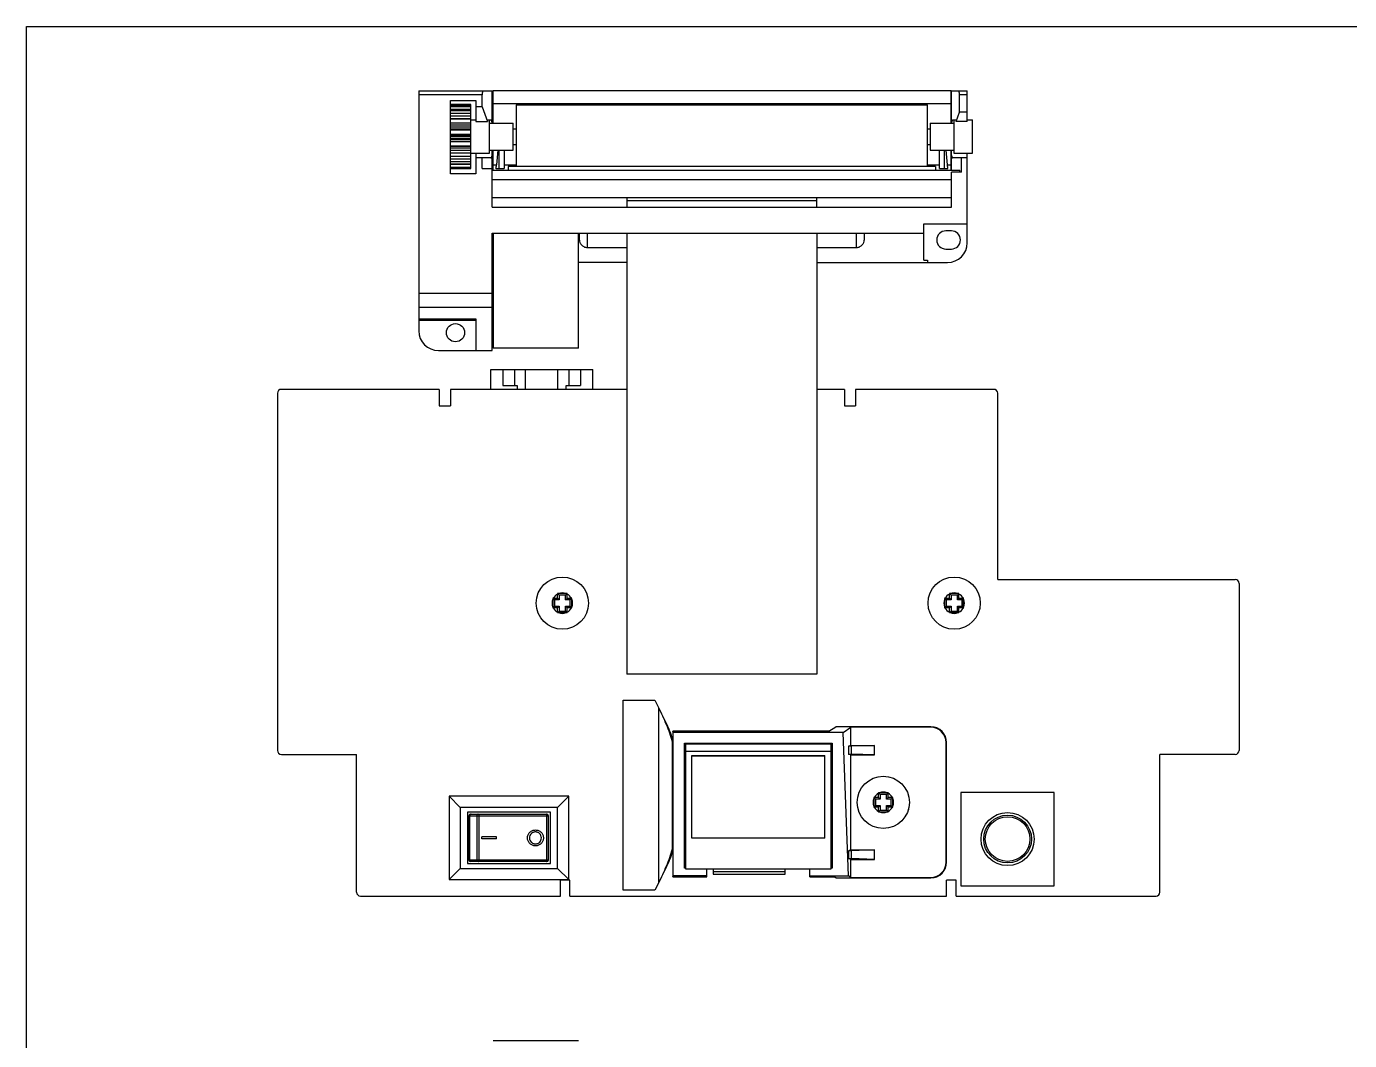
# Model space of a CAD drawing. Extents: x 0 to 420, y -74 to 297.
# Drawn here: x 0 to 167.1, y 168.9 to 297 of the extents above; entities that cross this region are included whole.
import ezdxf

# ---------------------------------------------------------------- set-up
doc = ezdxf.new("R2010")
doc.units = 0
doc.header["$LTSCALE"] = 23.1
doc.layers.get('0').update_dxf_attribs({"linetype": 'CONTINUOUS'})
doc.layers.add('06___PRT_ALL_SURFS', color=7, linetype='CONTINUOUS')

msp = doc.modelspace()

# ---------------------------------------------------------------- linework, layer by layer
at = {"color": 7, "linetype": 'CONTINUOUS'}
for p, q in [((0, 0), (0, 297)), ((0, 297), (420, 297)), ((49.55, 288.87), (49.55, 258.57)), ((49.55, 288.87), (58.85, 288.87)), ((57.58, 288.37), (49.55, 288.37)), ((53.55, 278.37), (53.55, 287.67)), ((53.55, 287.67), (56.75, 287.67)), ((56.75, 287.67), (56.75, 284.99)), ((57.58, 286.86), (57.58, 288.37)), ((58.85, 284.79), (58.85, 288.87)), ((58.9, 288.89), (58.9, 284.79)), ((116.8, 288.89), (58.9, 288.89)), ((116.8, 284.79), (116.8, 288.89)), ((116.85, 288.87), (118.85, 288.87)), ((116.85, 284.79), (116.85, 288.87)), ((118.85, 288.37), (117.88, 288.37)), ((117.88, 286.17), (117.88, 288.37)), ((118.85, 284.99), (118.85, 288.87)), ((56.15, 287.14), (53.55, 287.14)), ((53.55, 287.02), (56.15, 287.02)), ((56.15, 286.83), (53.55, 286.83)), ((56.15, 286.5), (53.55, 286.5)), ((53.55, 286.4), (56.15, 286.4)), ((56.15, 286.01), (53.55, 286.01)), ((56.15, 279.05), (56.15, 287.14)), ((57.58, 286.86), (56.75, 286.86)), ((57.58, 286.86), (58.23, 284.99)), ((116.8, 287.21), (58.9, 287.21)), ((61.85, 287.09), (61.85, 279.31)), ((61.85, 287.09), (113.85, 287.09)), ((113.85, 279.31), (113.85, 287.09)), ((117.47, 284.99), (117.88, 286.17)), ((118.85, 286.17), (117.88, 286.17)), ((56.15, 285.69), (53.55, 285.69)), ((56.15, 285.35), (53.55, 285.35)), ((53.55, 285.33), (56.15, 285.33)), ((56.15, 284.8), (53.55, 284.8)), ((56.15, 284.54), (53.55, 284.54)), ((56.15, 284.3), (53.55, 284.3)), ((56.15, 285.19), (56.75, 285.19)), ((56.75, 284.99), (58.23, 284.99)), ((58.23, 284.99), (58.3, 285.19)), ((58.3, 285.19), (58.67, 285.19)), ((58.5, 280.99), (58.5, 285.19)), ((58.5, 284.79), (61.5, 284.79)), ((61.5, 281.39), (61.5, 284.79)), ((114.15, 284.79), (117.15, 284.79)), ((114.15, 284.79), (114.15, 281.39)), ((117.03, 285.19), (117.4, 285.19)), ((117.15, 285.19), (117.15, 280.99)), ((117.4, 285.19), (117.47, 284.99)), ((118.85, 284.99), (117.47, 284.99)), ((118.85, 285.19), (119.5, 285.19)), ((119.5, 280.99), (119.5, 285.19)), ((56.15, 284.05), (53.55, 284.05)), ((53.55, 283.96), (56.15, 283.96)), ((56.15, 283.36), (53.55, 283.36)), ((56.15, 283.19), (53.55, 283.19)), ((56.15, 283.08), (53.55, 283.08)), ((56.15, 282.81), (53.55, 282.81)), ((56.15, 282.67), (53.55, 282.67)), ((61.5, 284.09), (61.85, 284.09)), ((113.85, 284.09), (114.15, 284.09)), ((53.55, 282.47), (56.15, 282.47)), ((56.15, 281.88), (53.55, 281.88)), ((56.15, 281.82), (53.55, 281.82)), ((56.15, 281.61), (53.55, 281.61)), ((56.15, 281.35), (53.55, 281.35)), ((53.55, 281.06), (56.15, 281.06)), ((56.15, 280.99), (58.5, 280.99)), ((56.75, 280.99), (56.75, 278.37)), ((58.5, 281.39), (61.5, 281.39)), ((58.85, 274.19), (58.85, 281.39)), ((58.9, 281.39), (58.9, 278.87)), ((59.56, 281.39), (59.38, 279.54)), ((59.71, 279.07), (59.71, 281.39)), ((60.34, 281.39), (60.34, 279.07)), ((61.5, 282.09), (61.85, 282.09)), ((113.85, 282.09), (114.15, 282.09)), ((114.15, 281.39), (117.15, 281.39)), ((115.36, 279.07), (115.36, 281.39)), ((115.99, 279.07), (115.99, 281.39)), ((116.13, 281.39), (116.32, 279.54)), ((116.8, 278.87), (116.8, 281.39)), ((116.85, 278.87), (116.85, 281.39)), ((117.15, 280.99), (119.5, 280.99)), ((118.85, 269.69), (118.85, 280.99)), ((56.15, 280.57), (53.55, 280.57)), ((56.15, 280.26), (53.55, 280.26)), ((53.55, 279.93), (56.15, 279.93)), ((56.15, 279.59), (53.55, 279.59)), ((56.15, 279.56), (53.55, 279.56)), ((53.55, 279.23), (56.15, 279.23)), ((58.67, 280.39), (56.75, 280.39)), ((57.58, 279.07), (57.58, 280.39)), ((58.9, 279.54), (59.38, 279.54)), ((60.34, 279.54), (61.85, 279.54)), ((60.85, 279.31), (60.85, 278.87)), ((114.85, 279.31), (60.85, 279.31)), ((113.85, 279.54), (115.36, 279.54)), ((114.85, 279.31), (114.85, 278.87)), ((116.32, 279.54), (116.8, 279.54)), ((118.85, 280.39), (117.03, 280.39)), ((118.12, 278.59), (118.12, 280.39)), ((56.15, 279.09), (53.55, 279.09)), ((53.55, 279.05), (56.15, 279.05)), ((56.75, 278.37), (53.55, 278.37)), ((57.58, 279.07), (58.85, 279.07)), ((58.85, 278.87), (117.9, 278.87)), ((58.85, 277.69), (116.85, 277.69)), ((59.32, 279.07), (60.34, 279.07)), ((115.36, 279.07), (116.38, 279.07)), ((118.12, 278.59), (116.85, 278.59)), ((116.85, 274.19), (116.85, 278.59)), ((117.91, 278.59), (117.9, 278.87)), ((58.85, 275.41), (116.85, 275.41)), ((58.85, 274.19), (116.85, 274.19)), ((75.85, 275.41), (75.85, 274.19)), ((99.85, 274.99), (75.85, 274.99)), ((99.85, 274.19), (99.85, 275.41)), ((58.85, 256.07), (58.85, 270.89)), ((58.85, 270.89), (113.35, 270.89)), ((58.95, 270.89), (58.95, 256.39)), ((69.75, 256.39), (69.75, 270.89)), ((69.85, 270.03), (69.85, 270.89)), ((70.85, 270.89), (70.85, 269.08)), ((75.85, 270.89), (75.85, 215.19)), ((99.85, 270.89), (99.85, 215.19)), ((104.85, 269.08), (104.85, 270.89)), ((105.85, 270.89), (105.85, 270.03)), ((113.35, 272.09), (118.85, 272.09)), ((113.35, 267.48), (113.35, 272.09)), ((116.85, 271.19), (116.15, 271.19)), ((70.85, 269.08), (75.85, 269.08)), ((99.85, 269.08), (104.85, 269.08)), ((113.35, 267.48), (113.85, 267.48)), ((113.85, 267.48), (113.85, 267.19)), ((116.15, 268.89), (116.85, 268.89)), ((58.95, 267.19), (58.85, 267.19)), ((75.85, 267.19), (69.75, 267.19)), ((99.85, 267.19), (116.35, 267.19)), ((49.55, 263.31), (58.85, 263.31)), ((58.85, 261.52), (49.55, 261.52)), ((49.55, 260.08), (56.75, 260.08)), ((56.75, 259.87), (49.55, 259.87)), ((56.75, 260.08), (56.75, 256.07)), ((52.05, 256.07), (58.85, 256.07)), ((69.75, 256.39), (58.95, 256.39)), ((58.65, 251.17), (58.65, 253.67)), ((58.65, 253.67), (71.55, 253.67)), ((60.2, 253.67), (60.2, 251.67)), ((61.7, 251.67), (61.7, 253.67)), ((63.05, 251.17), (63.05, 253.67)), ((67.15, 251.17), (67.15, 253.67)), ((68.5, 253.67), (68.5, 251.67)), ((70, 253.67), (70, 251.67)), ((71.55, 251.17), (71.55, 253.67)), ((52.15, 251.17), (32.2, 251.17)), ((52.15, 251.17), (52.15, 249.07)), ((53.55, 251.17), (53.55, 249.07)), ((75.85, 251.17), (53.55, 251.17)), ((60.2, 251.67), (62, 251.67)), ((62, 251.67), (62, 251.17)), ((68.2, 251.67), (70, 251.67)), ((68.2, 251.17), (68.2, 251.67)), ((103.35, 251.17), (99.85, 251.17)), ((103.35, 251.17), (103.35, 249.07)), ((122.2, 251.17), (104.75, 251.17)), ((104.75, 251.17), (104.75, 249.07)), ((31.7, 250.67), (31.7, 205.57)), ((52.15, 249.07), (53.55, 249.07)), ((103.35, 249.07), (104.75, 249.07)), ((122.7, 227.17), (122.7, 250.67)), ((122.7, 227.17), (152.7, 227.17)), ((153.2, 226.67), (153.2, 205.57)), ((66.49, 224.77), (66.7, 224.57)), ((66.49, 224.66), (66.49, 223.68)), ((67.09, 224.77), (66.55, 224.77)), ((67.3, 224.57), (66.7, 224.57)), ((66.7, 224.57), (66.7, 223.77)), ((67.09, 225.37), (67.3, 225.17)), ((67.09, 224.77), (67.09, 225.32)), ((67.3, 224.57), (67.09, 224.77)), ((68.19, 225.37), (67.21, 225.37)), ((68.1, 225.17), (67.3, 225.17)), ((67.3, 225.17), (67.3, 224.57)), ((68.3, 225.37), (68.1, 225.17)), ((68.1, 224.57), (68.1, 225.17)), ((68.1, 224.57), (68.3, 224.77)), ((68.7, 224.57), (68.1, 224.57)), ((68.3, 224.77), (68.3, 225.32)), ((68.85, 224.77), (68.3, 224.77)), ((68.9, 224.77), (68.7, 224.57)), ((68.7, 223.77), (68.7, 224.57)), ((68.9, 223.68), (68.9, 224.66)), ((115.99, 224.77), (116.2, 224.57)), ((115.99, 224.66), (115.99, 223.68)), ((116.59, 224.77), (116.05, 224.77)), ((116.8, 224.57), (116.2, 224.57)), ((116.2, 224.57), (116.2, 223.77)), ((116.59, 225.37), (116.8, 225.17)), ((116.59, 224.77), (116.59, 225.32)), ((116.8, 224.57), (116.59, 224.77)), ((117.69, 225.37), (116.71, 225.37)), ((117.6, 225.17), (116.8, 225.17)), ((116.8, 225.17), (116.8, 224.57)), ((117.8, 225.37), (117.6, 225.17)), ((117.6, 224.57), (117.6, 225.17)), ((117.6, 224.57), (117.8, 224.77)), ((118.2, 224.57), (117.6, 224.57)), ((117.8, 224.77), (117.8, 225.32)), ((118.35, 224.77), (117.8, 224.77)), ((118.4, 224.77), (118.2, 224.57)), ((118.2, 223.77), (118.2, 224.57)), ((118.4, 223.68), (118.4, 224.66)), ((66.49, 223.57), (66.7, 223.77)), ((67.09, 223.57), (66.55, 223.57)), ((66.7, 223.77), (67.3, 223.77)), ((67.3, 223.77), (67.09, 223.57)), ((67.09, 223.02), (67.09, 223.57)), ((67.09, 222.97), (67.3, 223.17)), ((67.21, 222.97), (68.19, 222.97)), ((67.3, 223.77), (67.3, 223.17)), ((67.3, 223.17), (68.1, 223.17)), ((68.1, 223.77), (68.7, 223.77)), ((68.1, 223.77), (68.3, 223.57)), ((68.1, 223.17), (68.1, 223.77)), ((68.3, 222.97), (68.1, 223.17)), ((68.85, 223.57), (68.3, 223.57)), ((68.3, 223.02), (68.3, 223.57)), ((68.9, 223.57), (68.7, 223.77)), ((115.99, 223.57), (116.2, 223.77)), ((116.59, 223.57), (116.05, 223.57)), ((116.2, 223.77), (116.8, 223.77)), ((116.8, 223.77), (116.59, 223.57)), ((116.59, 223.02), (116.59, 223.57)), ((116.59, 222.97), (116.8, 223.17)), ((116.71, 222.97), (117.69, 222.97)), ((116.8, 223.77), (116.8, 223.17)), ((116.8, 223.17), (117.6, 223.17)), ((117.6, 223.77), (118.2, 223.77)), ((117.6, 223.77), (117.8, 223.57)), ((117.6, 223.17), (117.6, 223.77)), ((117.8, 222.97), (117.6, 223.17)), ((118.35, 223.57), (117.8, 223.57)), ((117.8, 223.02), (117.8, 223.57)), ((118.4, 223.57), (118.2, 223.77)), ((99.85, 215.19), (75.85, 215.19)), ((75.37, 211.9), (79.37, 211.9)), ((75.37, 187.9), (75.37, 211.9)), ((79.37, 211.9), (79.83, 210.99)), ((79.83, 210.99), (79.83, 188.81)), ((101.38, 207.98), (81.65, 207.98)), ((81.71, 207.83), (81.65, 207.98)), ((81.65, 207.98), (81.65, 189.59)), ((103.17, 207.83), (81.71, 207.83)), ((81.71, 189.74), (81.71, 207.83)), ((101.38, 207.98), (102.25, 208.56)), ((114.25, 208.56), (102.25, 208.56)), ((103.17, 207.83), (104.14, 208.49)), ((103.83, 189.74), (103.17, 207.83)), ((114.25, 208.49), (104.14, 208.49)), ((104.14, 206.21), (104.14, 208.49)), ((114.25, 208.49), (114.25, 208.56)), ((81.56, 206.7), (81.65, 206.7)), ((81.56, 206.7), (81.65, 206.34)), ((81.56, 206.7), (81.56, 193.1)), ((83.12, 206.49), (101.77, 206.49)), ((83.15, 206.48), (83.12, 206.49)), ((83.12, 190.69), (83.12, 206.49)), ((83.15, 206.48), (101.75, 206.48)), ((83.15, 191.49), (83.15, 206.48)), ((101.65, 206.34), (83.25, 206.34)), ((83.25, 206.34), (83.25, 190.6)), ((101.65, 190.6), (101.65, 206.34)), ((101.75, 206.48), (101.77, 206.49)), ((101.75, 206.48), (101.75, 191.49)), ((101.77, 206.49), (101.77, 190.69)), ((104.14, 206.21), (103.83, 206.1)), ((104.22, 206.1), (103.83, 206.1)), ((103.83, 206.1), (103.83, 205.11)), ((104.14, 206.21), (107.14, 206.21)), ((107.14, 206.21), (104.22, 206.1)), ((104.22, 205.11), (104.22, 206.1)), ((107.14, 205.01), (107.14, 206.21)), ((116.18, 206.56), (116.25, 206.56)), ((116.18, 191.46), (116.18, 206.56)), ((116.25, 191.46), (116.25, 206.56)), ((32.2, 205.07), (41.7, 205.07)), ((41.7, 187.67), (41.7, 205.07)), ((101.65, 205.42), (83.25, 205.42)), ((84.05, 204.93), (100.85, 204.93)), ((84.05, 194.47), (84.05, 204.93)), ((84.05, 204.87), (100.85, 204.87)), ((100.85, 194.47), (100.85, 204.93)), ((103.83, 205.11), (104.22, 205.11)), ((104.14, 205.01), (103.83, 205.11)), ((104.14, 205.01), (107.14, 205.01)), ((104.14, 193.01), (104.14, 205.01)), ((107.14, 205.01), (104.22, 205.11)), ((152.7, 205.07), (143.2, 205.07)), ((143.2, 187.67), (143.2, 205.07)), ((68.5, 199.77), (53.4, 199.77)), ((53.4, 199.77), (54.8, 198.37)), ((53.4, 199.77), (53.4, 189.27)), ((68.5, 199.77), (67.1, 198.37)), ((68.5, 189.27), (68.5, 199.77)), ((105.09, 199.93), (105.07, 199.93)), ((105.08, 199.92), (105.07, 199.93)), ((107.04, 199.61), (107.25, 199.41)), ((107.04, 199.5), (107.04, 198.52)), ((107.64, 199.61), (107.1, 199.61)), ((107.85, 199.41), (107.25, 199.41)), ((107.25, 199.41), (107.25, 198.61)), ((107.64, 200.21), (107.85, 200.01)), ((107.64, 199.61), (107.64, 200.16)), ((107.85, 199.41), (107.64, 199.61)), ((108.74, 200.21), (107.76, 200.21)), ((108.65, 200.01), (107.85, 200.01)), ((107.85, 200.01), (107.85, 199.41)), ((108.85, 200.21), (108.65, 200.01)), ((108.65, 199.41), (108.65, 200.01)), ((108.65, 199.41), (108.85, 199.61)), ((109.25, 199.41), (108.65, 199.41)), ((108.85, 199.61), (108.85, 200.16)), ((109.4, 199.61), (108.85, 199.61)), ((109.45, 199.61), (109.25, 199.41)), ((109.25, 198.61), (109.25, 199.41)), ((109.45, 198.52), (109.45, 199.5)), ((111.41, 199.92), (111.42, 199.93)), ((111.42, 199.88), (111.42, 199.93)), ((129.85, 200.27), (118.05, 200.27)), ((118.05, 200.27), (118.05, 188.47)), ((129.85, 188.47), (129.85, 200.27)), ((67.1, 198.37), (54.8, 198.37)), ((54.8, 198.37), (54.8, 190.67)), ((66.2, 197.77), (55.7, 197.77)), ((55.7, 197.77), (55.7, 191.27)), ((55.9, 197.32), (65.93, 197.32)), ((56, 191.72), (56, 197.32)), ((56.1, 197.52), (65.73, 197.52)), ((56.9, 197.32), (56.9, 191.72)), ((57.17, 197.32), (57.17, 191.72)), ((65.7, 197.52), (65.7, 191.72)), ((65.9, 197.32), (65.9, 191.72)), ((65.93, 191.72), (65.93, 197.32)), ((66.2, 191.27), (66.2, 197.77)), ((67.1, 190.67), (67.1, 198.37)), ((105.07, 198.14), (105.07, 198.08)), ((105.08, 198.09), (105.07, 198.08)), ((107.04, 198.4), (107.25, 198.61)), ((107.64, 198.4), (107.1, 198.4)), ((107.25, 198.61), (107.85, 198.61)), ((107.85, 198.61), (107.64, 198.4)), ((107.64, 197.86), (107.64, 198.4)), ((107.64, 197.8), (107.85, 198.01)), ((107.76, 197.8), (108.74, 197.8)), ((107.85, 198.61), (107.85, 198.01)), ((107.85, 198.01), (108.65, 198.01)), ((108.65, 198.61), (109.25, 198.61)), ((108.65, 198.61), (108.85, 198.4)), ((108.65, 198.01), (108.65, 198.61)), ((108.85, 197.8), (108.65, 198.01)), ((109.4, 198.4), (108.85, 198.4)), ((108.85, 197.86), (108.85, 198.4)), ((109.45, 198.4), (109.25, 198.61)), ((111.41, 198.09), (111.42, 198.08)), ((111.41, 198.08), (111.42, 198.08)), ((59.4, 194.64), (57.51, 194.64)), ((57.51, 194.39), (57.51, 194.64)), ((59.4, 194.39), (57.51, 194.39)), ((59.39, 194.39), (59.39, 194.64)), ((59.4, 194.39), (59.4, 194.64)), ((100.85, 194.47), (84.05, 194.47)), ((81.65, 193.46), (81.56, 193.1)), ((81.56, 193.1), (81.65, 193.1)), ((104.14, 193.01), (103.83, 192.9)), ((104.22, 192.9), (103.83, 192.9)), ((103.83, 192.9), (103.83, 191.91)), ((104.14, 193.01), (107.14, 193.01)), ((107.14, 193.01), (104.22, 192.9)), ((104.22, 191.91), (104.22, 192.9)), ((107.14, 191.81), (107.14, 193.01)), ((53.4, 189.27), (54.8, 190.67)), ((54.8, 190.67), (67.1, 190.67)), ((55.7, 191.27), (66.2, 191.27)), ((65.93, 191.72), (55.9, 191.72)), ((65.73, 191.52), (56.1, 191.52)), ((65.7, 191.52), (65.7, 191.72)), ((68.5, 189.27), (67.1, 190.67)), ((83.15, 191.49), (83.12, 190.69)), ((83.25, 190.69), (83.12, 190.69)), ((83.25, 191.49), (83.15, 191.49)), ((83.25, 190.6), (101.65, 190.6)), ((85.95, 189.59), (85.95, 190.6)), ((98.95, 189.59), (98.95, 190.6)), ((101.75, 191.49), (101.65, 191.49)), ((101.77, 190.69), (101.65, 190.69)), ((101.75, 191.49), (101.77, 190.69)), ((103.83, 191.91), (104.22, 191.91)), ((104.14, 191.81), (103.83, 191.91)), ((104.14, 191.81), (107.14, 191.81)), ((104.14, 189.53), (104.14, 191.81)), ((107.14, 191.81), (104.22, 191.91)), ((116.18, 191.46), (116.25, 191.46)), ((53.4, 189.27), (68.5, 189.27)), ((68.65, 189.17), (67.45, 189.17)), ((67.45, 187.17), (67.45, 189.17)), ((68.65, 187.17), (68.65, 189.17)), ((81.65, 189.59), (81.71, 189.74)), ((81.65, 189.59), (85.95, 189.59)), ((85.95, 189.74), (81.71, 189.74)), ((98.95, 189.74), (103.83, 189.74)), ((98.95, 189.59), (102.05, 189.59)), ((102.25, 189.46), (102.05, 189.59)), ((102.25, 189.46), (114.25, 189.46)), ((104.14, 189.53), (103.83, 189.74)), ((104.14, 189.53), (114.25, 189.53)), ((114.25, 189.53), (114.25, 189.46)), ((117.45, 189.17), (116.25, 189.17)), ((116.25, 187.17), (116.25, 189.17)), ((117.45, 187.17), (117.45, 189.17)), ((79.37, 187.9), (75.37, 187.9)), ((79.83, 188.81), (79.37, 187.9)), ((118.05, 188.47), (129.85, 188.47)), ((42.2, 187.17), (67.45, 187.17)), ((68.65, 187.17), (116.25, 187.17)), ((117.45, 187.17), (142.7, 187.17)), ((58.95, 168.93), (69.75, 168.93))]:
    msp.add_line(p, q, dxfattribs=at)
at = {"color": 3, "linetype": 'CONTINUOUS'}
for p, q in [((86.75, 190.6), (86.75, 189.95)), ((95.85, 189.95), (95.85, 190.6)), ((95.85, 190.22), (86.75, 190.22)), ((86.75, 189.95), (95.85, 189.95))]:
    msp.add_line(p, q, dxfattribs=at)
at = {"color": 7, "linetype": 'CONTINUOUS'}
for centre, radius in [((54.2, 258.32), 1.15), ((67.7, 224.17), 3.3), ((117.2, 224.17), 3.3), ((108.25, 199.01), 3.3), ((123.95, 194.37), 3.35), ((123.95, 194.37), 3.02), ((123.95, 194.37), 2.82)]:
    msp.add_circle(centre, radius, dxfattribs=at)
for centre, radius, start, end in [((116.15, 270.04), 1.15, 90, 270), ((116.85, 270.04), 1.15, 270, 90), ((116.35, 269.69), 2.5, 270, 360), ((52.05, 258.57), 2.5, 180, 270), ((32.2, 250.67), 0.5, 90, 180), ((122.2, 250.67), 0.5, 0, 90), ((152.7, 226.67), 0.5, 0, 90), ((67.7, 224.17), 1.3, 157.8211, 202.1789), ((66.55, 215.46), 9.32, 90.0025, 90.3245), ((106.63, 224.66), 40.14, 179.8436, 180.0046), ((67.7, 224.17), 1.3, 117.6745, 152.3255), ((67.2, 185.23), 40.14, 89.9954, 90.1564), ((76.41, 225.32), 9.32, 179.6755, 179.9975), ((67.7, 224.17), 1.3, 67.8175, 112.1825), ((68.19, 185.23), 40.14, 89.8436, 90.0046), ((58.99, 225.32), 9.32, 0.0025, 0.3245), ((67.7, 224.17), 1.3, 27.6745, 62.3255), ((68.85, 215.46), 9.32, 89.6755, 89.9975), ((28.76, 224.66), 40.14, 359.9954, 0.1564), ((67.7, 224.17), 1.3, 337.8211, 22.1789), ((117.2, 224.17), 1.3, 157.8211, 202.1789), ((156.13, 224.66), 40.14, 179.8436, 180.0046), ((116.05, 215.46), 9.32, 90.0025, 90.3245), ((117.2, 224.17), 1.3, 117.6745, 152.3255), ((116.7, 185.23), 40.14, 89.9954, 90.1564), ((125.91, 225.32), 9.32, 179.6755, 179.9975), ((117.2, 224.17), 1.3, 67.8175, 112.1825), ((117.69, 185.23), 40.14, 89.8436, 90.0046), ((108.49, 225.32), 9.32, 0.0025, 0.3245), ((117.2, 224.17), 1.3, 27.6745, 62.3255), ((118.35, 215.46), 9.32, 89.6755, 89.9975), ((78.26, 224.66), 40.14, 359.9954, 0.1564), ((117.2, 224.17), 1.3, 337.8211, 22.1789), ((106.63, 223.68), 40.14, 179.9954, 180.1564), ((66.55, 232.88), 9.32, 269.6755, 269.9975), ((67.7, 224.17), 1.3, 207.6745, 242.3255), ((76.41, 223.02), 9.32, 180.0025, 180.3245), ((67.2, 263.11), 40.14, 269.8436, 270.0046), ((67.7, 224.17), 1.3, 247.8175, 292.1825), ((68.19, 263.11), 40.14, 269.9954, 270.1564), ((67.7, 224.17), 1.3, 297.6745, 332.3255), ((58.99, 223.02), 9.32, 359.6755, 359.9975), ((68.85, 232.88), 9.32, 270.0025, 270.3245), ((28.76, 223.68), 40.14, 359.8436, 0.0046), ((156.13, 223.68), 40.14, 179.9954, 180.1564), ((116.05, 232.88), 9.32, 269.6755, 269.9975), ((117.2, 224.17), 1.3, 207.6745, 242.3255), ((125.91, 223.02), 9.32, 180.0025, 180.3245), ((116.7, 263.11), 40.14, 269.8436, 270.0046), ((117.2, 224.17), 1.3, 247.8175, 292.1825), ((117.69, 263.11), 40.14, 269.9954, 270.1564), ((117.2, 224.17), 1.3, 297.6745, 332.3255), ((108.49, 223.02), 9.32, 359.6755, 359.9975), ((118.35, 232.88), 9.32, 270.0025, 270.3245), ((78.26, 223.68), 40.14, 359.8436, 0.0046), ((114.25, 206.56), 2, 0, 90), ((114.25, 206.56), 1.93, 0, 90), ((32.2, 205.57), 0.5, 180, 270), ((152.7, 205.57), 0.5, 270, 360), ((108.25, 199.01), 1.3, 157.8211, 202.1789), ((147.18, 199.5), 40.14, 179.8436, 180.0046), ((107.1, 190.29), 9.32, 90.0025, 90.3245), ((108.25, 199.01), 1.3, 117.6745, 152.3255), ((107.75, 160.07), 40.14, 89.9954, 90.1564), ((116.96, 200.16), 9.32, 179.6755, 179.9975), ((108.25, 199.01), 1.3, 67.8175, 112.1825), ((108.74, 160.07), 40.14, 89.8436, 90.0046), ((99.54, 200.16), 9.32, 0.0025, 0.3245), ((108.25, 199.01), 1.3, 27.6745, 62.3255), ((109.4, 190.29), 9.32, 89.6755, 89.9975), ((69.31, 199.5), 40.14, 359.9954, 0.1564), ((108.25, 199.01), 1.3, 337.8211, 22.1789), ((56.1, 197.32), 0.2, 90, 180), ((65.7, 197.32), 0.2, 359.9987, 89.9923), ((65.73, 197.32), 0.2, 359.9987, 89.9924), ((147.18, 198.51), 40.14, 179.9954, 180.1564), ((107.1, 207.72), 9.32, 269.6755, 269.9975), ((108.25, 199.01), 1.3, 207.6745, 242.3255), ((116.96, 197.86), 9.32, 180.0025, 180.3245), ((107.75, 237.95), 40.14, 269.8436, 270.0046), ((108.25, 199.01), 1.3, 247.8175, 292.1825), ((108.74, 237.95), 40.14, 269.9954, 270.1564), ((108.25, 199.01), 1.3, 297.6745, 332.3255), ((99.54, 197.86), 9.32, 359.6755, 359.9975), ((109.4, 207.72), 9.32, 270.0025, 270.3245), ((69.31, 198.51), 40.14, 359.8436, 0.0046), ((56.1, 191.72), 0.2, 180, 270), ((65.7, 191.72), 0.2, 270.0077, 0.0013), ((65.73, 191.72), 0.2, 270.0076, 0.0013), ((114.25, 191.46), 2, 270, 360), ((114.25, 191.46), 1.93, 270, 360), ((42.2, 187.67), 0.5, 180, 270), ((142.7, 187.67), 0.5, 270, 360)]:
    msp.add_arc(centre, radius, start, end, dxfattribs=at)
for centre, major_axis, start_param, end_param in [((57.68, 288.37), (0, 0.5), 0, 1.570796), ((117.78, 288.37), (0, 0.5), -1.570796, 0), ((58.67, 283.69), (0, 1.5), -0.648284, 0), ((117.03, 283.69), (0, 1.5), 0, 0.648284), ((58.67, 281.89), (0, 1.5), -3.141593, -2.493309), ((59.02, 280.42), (0, 2), -2.314253, -2.026247), ((116.67, 280.42), (0, 2), -4.256938, -3.968933), ((117.03, 281.89), (0, 1.5), -3.789877, -3.141593)]:
    msp.add_ellipse(centre, major_axis=major_axis, ratio=0.19982, start_param=start_param, end_param=end_param, dxfattribs=at)
for points, knots in [([(69.85, 270.03), (69.85, 269.93), (69.9, 269.71), (70.1, 269.41), (70.35, 269.21), (70.62, 269.1), (70.77, 269.08), (70.85, 269.08)], [0, 0, 0, 0, 0.202943, 0.434175, 0.699468, 0.84644, 1, 1, 1, 1]), ([(104.85, 269.08), (104.93, 269.08), (105.08, 269.1), (105.34, 269.21), (105.6, 269.41), (105.8, 269.71), (105.85, 269.93), (105.85, 270.03)], [0, 0, 0, 0, 0.153561, 0.300532, 0.565825, 0.797057, 1, 1, 1, 1]), ([(79.83, 210.99), (80.17, 210.28), (80.85, 208.89), (81.38, 207.43), (81.56, 206.7)], [0, 0, 0, 0, 0.510815, 1, 1, 1, 1]), ([(56.13, 197.51), (56.11, 197.5), (56.07, 197.48), (56.03, 197.44), (56.01, 197.38), (56, 197.34), (56, 197.32)], [0, 0, 0, 0, 0.238922, 0.48587, 0.740591, 1, 1, 1, 1]), ([(56.18, 197.52), (56.17, 197.52), (56.15, 197.52), (56.13, 197.51), (56.13, 197.51)], [0, 0, 0, 0, 0.747936, 1, 1, 1, 1]), ([(57.08, 197.52), (57.06, 197.52), (57.01, 197.51), (56.95, 197.46), (56.91, 197.4), (56.9, 197.35), (56.9, 197.32)], [0, 0, 0, 0, 0.237315, 0.482216, 0.737528, 1, 1, 1, 1]), ([(57.08, 197.52), (57.11, 197.52), (57.14, 197.48), (57.15, 197.43), (57.16, 197.38), (57.17, 197.34), (57.17, 197.32)], [0, 0, 0, 0, 0.368206, 0.508706, 0.663876, 1, 1, 1, 1]), ([(64.3, 193.52), (64.24, 193.52), (64.11, 193.53), (63.92, 193.59), (63.74, 193.68), (63.59, 193.81), (63.46, 193.96), (63.37, 194.13), (63.31, 194.32), (63.29, 194.52), (63.31, 194.72), (63.37, 194.9), (63.46, 195.08), (63.59, 195.23), (63.74, 195.36), (63.92, 195.45), (64.11, 195.51), (64.24, 195.52), (64.3, 195.52)], [0, 0, 0, 0, 0.062668, 0.125407, 0.188024, 0.250481, 0.312805, 0.375116, 0.437519, 0.49998, 0.562441, 0.624842, 0.687156, 0.749488, 0.811954, 0.874574, 0.937309, 1, 1, 1, 1]), ([(64.3, 195.27), (64.25, 195.27), (64.15, 195.26), (64.01, 195.22), (63.88, 195.15), (63.73, 195.02), (63.59, 194.81), (63.53, 194.52), (63.59, 194.22), (63.73, 194.02), (63.88, 193.89), (64.01, 193.82), (64.15, 193.78), (64.25, 193.77), (64.3, 193.77)], [0, 0, 0, 0, 0.062888, 0.125767, 0.188705, 0.251249, 0.375567, 0.500041, 0.624516, 0.748812, 0.81135, 0.874256, 0.937148, 1, 1, 1, 1]), ([(64.3, 195.27), (64.25, 195.27), (64.16, 195.26), (64.01, 195.22), (63.88, 195.15), (63.73, 195.02), (63.59, 194.81), (63.53, 194.52), (63.59, 194.22), (63.73, 194.02), (63.88, 193.89), (64.01, 193.82), (64.16, 193.78), (64.25, 193.77), (64.3, 193.77)], [0, 0, 0, 0, 0.062842, 0.125682, 0.188593, 0.251127, 0.375481, 0.500042, 0.624602, 0.748934, 0.811462, 0.874342, 0.937194, 1, 1, 1, 1]), ([(64.3, 195.52), (64.37, 195.52), (64.5, 195.51), (64.69, 195.45), (64.87, 195.36), (65.03, 195.23), (65.15, 195.08), (65.25, 194.9), (65.3, 194.72), (65.32, 194.52), (65.3, 194.32), (65.25, 194.13), (65.15, 193.96), (65.03, 193.81), (64.87, 193.68), (64.69, 193.59), (64.5, 193.53), (64.37, 193.52), (64.3, 193.52)], [0, 0, 0, 0, 0.062851, 0.125923, 0.188852, 0.251432, 0.313634, 0.375665, 0.4378, 0.499986, 0.562161, 0.624271, 0.686282, 0.74849, 0.811093, 0.874043, 0.937121, 1, 1, 1, 1]), ([(64.3, 193.77), (64.35, 193.77), (64.45, 193.78), (64.64, 193.84), (64.85, 193.97), (65.02, 194.22), (65.08, 194.52), (65.02, 194.81), (64.88, 195.02), (64.73, 195.15), (64.6, 195.22), (64.45, 195.26), (64.35, 195.27), (64.3, 195.27)], [0, 0, 0, 0, 0.062951, 0.125954, 0.25106, 0.375357, 0.499721, 0.624113, 0.748421, 0.811049, 0.874083, 0.937091, 1, 1, 1, 1]), ([(81.56, 193.1), (81.38, 192.36), (80.85, 190.9), (80.17, 189.52), (79.83, 188.81)], [0, 0, 0, 0, 0.489185, 1, 1, 1, 1]), ([(56.13, 191.53), (56.11, 191.54), (56.07, 191.56), (56.03, 191.6), (56.01, 191.66), (56, 191.7), (56, 191.72)], [0, 0, 0, 0, 0.238922, 0.48587, 0.740591, 1, 1, 1, 1]), ([(56.18, 191.52), (56.17, 191.52), (56.15, 191.52), (56.13, 191.53), (56.13, 191.53)], [0, 0, 0, 0, 0.747936, 1, 1, 1, 1]), ([(57.08, 191.52), (57.06, 191.52), (57.01, 191.53), (56.95, 191.58), (56.91, 191.64), (56.9, 191.69), (56.9, 191.72)], [0, 0, 0, 0, 0.237315, 0.482216, 0.737528, 1, 1, 1, 1]), ([(57.08, 191.52), (57.11, 191.52), (57.14, 191.56), (57.15, 191.61), (57.16, 191.66), (57.17, 191.69), (57.17, 191.72)], [0, 0, 0, 0, 0.368206, 0.508706, 0.663876, 1, 1, 1, 1])]:
    msp.add_open_spline(points, degree=3, knots=knots, dxfattribs=at)
at = {"color": 3, "linetype": 'CONTINUOUS'}
for points, knots in [([(79.83, 210.99), (80.01, 210.64), (80.37, 209.95), (80.88, 208.92), (81.32, 207.88), (81.56, 207.17), (81.65, 206.82)], [0, 0, 0, 0, 0.257451, 0.511488, 0.759393, 1, 1, 1, 1]), ([(81.65, 192.97), (81.56, 192.62), (81.32, 191.91), (80.88, 190.88), (80.37, 189.84), (80.01, 189.15), (79.83, 188.81)], [0, 0, 0, 0, 0.240607, 0.488512, 0.742549, 1, 1, 1, 1])]:
    msp.add_open_spline(points, degree=3, knots=knots, dxfattribs=at)
at = {"layer": '06___PRT_ALL_SURFS', "color": 7, "linetype": 'CONTINUOUS'}
for p, q in [((55.9, 191.72), (55.9, 197.32)), ((65.93, 191.72), (65.93, 197.32))]:
    msp.add_line(p, q, dxfattribs=at)

doc.saveas('drawing.dxf')
